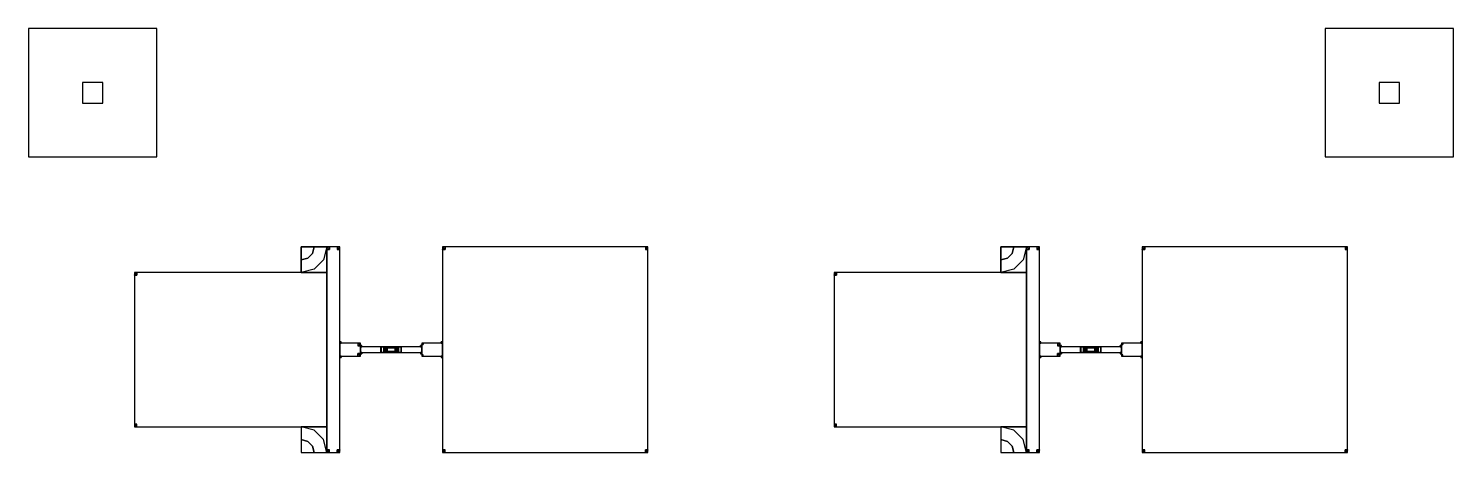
# Model space of a CAD drawing. Extents: x -50899 to 50899, y -48295 to 50898.
# Drawn here: x -2775 to 2775, y 27050 to 28700 of the extents above; entities that cross this region are included whole.
import ezdxf

# ---------------------------------------------------------------- set-up
doc = ezdxf.new("R2010")
doc.units = 0
doc.layers.add('GAP', color=1, linetype='continuous')
doc.layers.add('PIN', color=3, linetype='continuous')

# ---------------------------------------------------------------- blocks, each defined once
blk = doc.blocks.new('C1GGAP')
for points in [[(-50, 52850), (-50, 52350), (450, 52350), (450, 52850), (-50, 52850)], [(5000, 52850), (5000, 52350), (5500, 52350), (5500, 52850), (5000, 52850)], [(160, 52640), (160, 52560), (240, 52560), (240, 52640), (160, 52640)], [(5210, 52640), (5210, 52560), (5290, 52560), (5290, 52640), (5210, 52640)], [(1112.5, 51900), (1112.5, 52000), (1012.5, 52000), (1012.5, 51900), (1112.5, 51900)], [(1112.5, 52000), (1099.1, 51950), (1062.5, 51913.4), (1012.5, 51900), (1012.5, 51950), (1037.5, 51956.7), (1055.8, 51975), (1062.5, 52000), (1112.5, 52000)], [(1062.5, 52000), (1055.8, 51975), (1037.5, 51956.7), (1012.5, 51950), (1012.5, 52000), (1012.5, 52000), (1012.5, 52000), (1012.5, 52000), (1062.5, 52000)], [(1162.5, 52000), (1112.5, 52000), (1112.5, 51200), (1162.5, 51200), (1162.5, 52000)], [(1112.5, 52000), (1112.5, 51990), (1122.5, 51990), (1122.5, 52000), (1112.5, 52000)], [(1112.5, 51990), (1113.8, 51995), (1117.5, 51998.7), (1122.5, 52000), (1122.5, 51995), (1120, 51994.3), (1118.2, 51992.5), (1117.5, 51990), (1112.5, 51990)], [(1117.5, 51990), (1118.2, 51992.5), (1120, 51994.3), (1122.5, 51995), (1122.5, 51990), (1122.5, 51990), (1122.5, 51990), (1122.5, 51990), (1117.5, 51990)], [(1152.5, 52000), (1152.5, 51990), (1162.5, 51990), (1162.5, 52000), (1152.5, 52000)], [(1162.5, 51990), (1161.2, 51995), (1157.5, 51998.7), (1152.5, 52000), (1152.5, 51995), (1155, 51994.3), (1156.8, 51992.5), (1157.5, 51990), (1162.5, 51990)], [(1157.5, 51990), (1156.8, 51992.5), (1155, 51994.3), (1152.5, 51995), (1152.5, 51990), (1152.5, 51990), (1152.5, 51990), (1152.5, 51990), (1157.5, 51990)], [(1562.5, 51200), (2362.5, 51200), (2362.5, 52000), (1562.5, 52000), (1562.5, 51200)], [(1562.5, 52000), (1562.5, 51990), (1572.5, 51990), (1572.5, 52000), (1562.5, 52000)], [(1562.5, 51990), (1563.8, 51995), (1567.5, 51998.7), (1572.5, 52000), (1572.5, 51995), (1570, 51994.3), (1568.2, 51992.5), (1567.5, 51990), (1562.5, 51990)], [(1567.5, 51990), (1568.2, 51992.5), (1570, 51994.3), (1572.5, 51995), (1572.5, 51990), (1572.5, 51990), (1572.5, 51990), (1572.5, 51990), (1567.5, 51990)], [(2352.5, 52000), (2352.5, 51990), (2362.5, 51990), (2362.5, 52000), (2352.5, 52000)], [(2362.5, 51990), (2361.2, 51995), (2357.5, 51998.7), (2352.5, 52000), (2352.5, 51995), (2355, 51994.3), (2356.8, 51992.5), (2357.5, 51990), (2362.5, 51990)], [(2357.5, 51990), (2356.8, 51992.5), (2355, 51994.3), (2352.5, 51995), (2352.5, 51990), (2352.5, 51990), (2352.5, 51990), (2352.5, 51990), (2357.5, 51990)], [(3837.5, 51900), (3837.5, 52000), (3737.5, 52000), (3737.5, 51900), (3837.5, 51900)], [(3837.5, 52000), (3824.1, 51950), (3787.5, 51913.4), (3737.5, 51900), (3737.5, 51950), (3762.5, 51956.7), (3780.8, 51975), (3787.5, 52000), (3837.5, 52000)], [(3787.5, 52000), (3780.8, 51975), (3762.5, 51956.7), (3737.5, 51950), (3737.5, 52000), (3737.5, 52000), (3737.5, 52000), (3737.5, 52000), (3787.5, 52000)], [(3887.5, 52000), (3837.5, 52000), (3837.5, 51200), (3887.5, 51200), (3887.5, 52000)], [(3837.5, 52000), (3837.5, 51990), (3847.5, 51990), (3847.5, 52000), (3837.5, 52000)], [(3837.5, 51990), (3838.8, 51995), (3842.5, 51998.7), (3847.5, 52000), (3847.5, 51995), (3845, 51994.3), (3843.2, 51992.5), (3842.5, 51990), (3837.5, 51990)], [(3842.5, 51990), (3843.2, 51992.5), (3845, 51994.3), (3847.5, 51995), (3847.5, 51990), (3847.5, 51990), (3847.5, 51990), (3847.5, 51990), (3842.5, 51990)], [(3877.5, 52000), (3877.5, 51990), (3887.5, 51990), (3887.5, 52000), (3877.5, 52000)], [(3887.5, 51990), (3886.2, 51995), (3882.5, 51998.7), (3877.5, 52000), (3877.5, 51995), (3880, 51994.3), (3881.8, 51992.5), (3882.5, 51990), (3887.5, 51990)], [(3882.5, 51990), (3881.8, 51992.5), (3880, 51994.3), (3877.5, 51995), (3877.5, 51990), (3877.5, 51990), (3877.5, 51990), (3877.5, 51990), (3882.5, 51990)], [(4287.5, 51200), (5087.5, 51200), (5087.5, 52000), (4287.5, 52000), (4287.5, 51200)], [(4287.5, 52000), (4287.5, 51990), (4297.5, 51990), (4297.5, 52000), (4287.5, 52000)], [(4287.5, 51990), (4288.8, 51995), (4292.5, 51998.7), (4297.5, 52000), (4297.5, 51995), (4295, 51994.3), (4293.2, 51992.5), (4292.5, 51990), (4287.5, 51990)], [(4292.5, 51990), (4293.2, 51992.5), (4295, 51994.3), (4297.5, 51995), (4297.5, 51990), (4297.5, 51990), (4297.5, 51990), (4297.5, 51990), (4292.5, 51990)], [(5077.5, 52000), (5077.5, 51990), (5087.5, 51990), (5087.5, 52000), (5077.5, 52000)], [(5087.5, 51990), (5086.2, 51995), (5082.5, 51998.7), (5077.5, 52000), (5077.5, 51995), (5080, 51994.3), (5081.8, 51992.5), (5082.5, 51990), (5087.5, 51990)], [(5082.5, 51990), (5081.8, 51992.5), (5080, 51994.3), (5077.5, 51995), (5077.5, 51990), (5077.5, 51990), (5077.5, 51990), (5077.5, 51990), (5082.5, 51990)], [(1112.5, 51900), (362.5, 51900), (362.5, 51300), (1112.5, 51300), (1112.5, 51900)], [(362.5, 51900), (362.5, 51890), (372.5, 51890), (372.5, 51900), (362.5, 51900)], [(362.5, 51890), (363.8, 51895), (367.5, 51898.7), (372.5, 51900), (372.5, 51895), (370, 51894.3), (368.2, 51892.5), (367.5, 51890), (362.5, 51890)], [(367.5, 51890), (368.2, 51892.5), (370, 51894.3), (372.5, 51895), (372.5, 51890), (372.5, 51890), (372.5, 51890), (372.5, 51890), (367.5, 51890)], [(3837.5, 51900), (3087.5, 51900), (3087.5, 51300), (3837.5, 51300), (3837.5, 51900)], [(3087.5, 51900), (3087.5, 51890), (3097.5, 51890), (3097.5, 51900), (3087.5, 51900)], [(3087.5, 51890), (3088.8, 51895), (3092.5, 51898.7), (3097.5, 51900), (3097.5, 51895), (3095, 51894.3), (3093.2, 51892.5), (3092.5, 51890), (3087.5, 51890)], [(3092.5, 51890), (3093.2, 51892.5), (3095, 51894.3), (3097.5, 51895), (3097.5, 51890), (3097.5, 51890), (3097.5, 51890), (3097.5, 51890), (3092.5, 51890)], [(1167.5, 51625), (1167.5, 51630), (1162.5, 51630), (1162.5, 51625), (1167.5, 51625)], [(1162.5, 51630), (1163.2, 51627.5), (1165, 51625.7), (1167.5, 51625), (1167.5, 51627.5), (1166.2, 51627.8), (1165.3, 51628.8), (1165, 51630), (1162.5, 51630)], [(1243, 51625), (1162.5, 51625), (1162.5, 51575), (1243, 51575), (1243, 51625)], [(1165, 51630), (1165.3, 51628.8), (1166.2, 51627.8), (1167.5, 51627.5), (1167.5, 51630), (1167.5, 51630), (1167.5, 51630), (1167.5, 51630), (1165, 51630)], [(1233, 51625), (1233, 51615), (1243, 51615), (1243, 51625), (1233, 51625)], [(1243, 51615), (1241.7, 51620), (1238, 51623.7), (1233, 51625), (1233, 51620), (1235.5, 51619.3), (1237.3, 51617.5), (1238, 51615), (1243, 51615)], [(1238, 51615), (1237.3, 51617.5), (1235.5, 51619.3), (1233, 51620), (1233, 51615), (1233, 51615), (1233, 51615), (1233, 51615), (1238, 51615)], [(1248, 51611), (1248, 51616), (1243, 51616), (1243, 51611), (1248, 51611)], [(1243, 51616), (1243.7, 51613.5), (1245.5, 51611.7), (1248, 51611), (1248, 51613.5), (1246.8, 51613.8), (1245.8, 51614.8), (1245.5, 51616), (1243, 51616)], [(1245.5, 51616), (1245.8, 51614.8), (1246.8, 51613.8), (1248, 51613.5), (1248, 51616), (1248, 51616), (1248, 51616), (1248, 51616), (1245.5, 51616)], [(1482, 51611), (1482, 51616), (1477, 51616), (1477, 51611), (1482, 51611)], [(1482, 51616), (1481.3, 51613.5), (1479.5, 51611.7), (1477, 51611), (1477, 51613.5), (1478.2, 51613.8), (1479.2, 51614.8), (1479.5, 51616), (1482, 51616)], [(1479.5, 51616), (1479.2, 51614.8), (1478.2, 51613.8), (1477, 51613.5), (1477, 51616), (1477, 51616), (1477, 51616), (1477, 51616), (1479.5, 51616)], [(1482, 51575), (1562.5, 51575), (1562.5, 51625), (1482, 51625), (1482, 51575)], [(1482, 51625), (1482, 51620), (1487, 51620), (1487, 51625), (1482, 51625)], [(1482, 51620), (1482.7, 51622.5), (1484.5, 51624.3), (1487, 51625), (1487, 51622.5), (1485.8, 51622.2), (1484.8, 51621.2), (1484.5, 51620), (1482, 51620)], [(1484.5, 51620), (1484.8, 51621.2), (1485.8, 51622.2), (1487, 51622.5), (1487, 51620), (1487, 51620), (1487, 51620), (1487, 51620), (1484.5, 51620)], [(1562.5, 51625), (1562.5, 51630), (1557.5, 51630), (1557.5, 51625), (1562.5, 51625)], [(1562.5, 51630), (1561.8, 51627.5), (1560, 51625.7), (1557.5, 51625), (1557.5, 51627.5), (1558.8, 51627.8), (1559.7, 51628.8), (1560, 51630), (1562.5, 51630)], [(1560, 51630), (1559.7, 51628.8), (1558.8, 51627.8), (1557.5, 51627.5), (1557.5, 51630), (1557.5, 51630), (1557.5, 51630), (1557.5, 51630), (1560, 51630)], [(3892.5, 51625), (3892.5, 51630), (3887.5, 51630), (3887.5, 51625), (3892.5, 51625)], [(3887.5, 51630), (3888.2, 51627.5), (3890, 51625.7), (3892.5, 51625), (3892.5, 51627.5), (3891.2, 51627.8), (3890.3, 51628.8), (3890, 51630), (3887.5, 51630)], [(3968, 51625), (3887.5, 51625), (3887.5, 51575), (3968, 51575), (3968, 51625)], [(3890, 51630), (3890.3, 51628.8), (3891.2, 51627.8), (3892.5, 51627.5), (3892.5, 51630), (3892.5, 51630), (3892.5, 51630), (3892.5, 51630), (3890, 51630)], [(3958, 51625), (3958, 51615), (3968, 51615), (3968, 51625), (3958, 51625)], [(3968, 51615), (3966.7, 51620), (3963, 51623.7), (3958, 51625), (3958, 51620), (3960.5, 51619.3), (3962.3, 51617.5), (3963, 51615), (3968, 51615)], [(3963, 51615), (3962.3, 51617.5), (3960.5, 51619.3), (3958, 51620), (3958, 51615), (3958, 51615), (3958, 51615), (3958, 51615), (3963, 51615)], [(3973, 51611), (3973, 51616), (3968, 51616), (3968, 51611), (3973, 51611)], [(3968, 51616), (3968.7, 51613.5), (3970.5, 51611.7), (3973, 51611), (3973, 51613.5), (3971.8, 51613.8), (3970.8, 51614.8), (3970.5, 51616), (3968, 51616)], [(3970.5, 51616), (3970.8, 51614.8), (3971.8, 51613.8), (3973, 51613.5), (3973, 51616), (3973, 51616), (3973, 51616), (3973, 51616), (3970.5, 51616)], [(4207, 51611), (4207, 51616), (4202, 51616), (4202, 51611), (4207, 51611)], [(4207, 51616), (4206.3, 51613.5), (4204.5, 51611.7), (4202, 51611), (4202, 51613.5), (4203.2, 51613.8), (4204.2, 51614.8), (4204.5, 51616), (4207, 51616)], [(4204.5, 51616), (4204.2, 51614.8), (4203.2, 51613.8), (4202, 51613.5), (4202, 51616), (4202, 51616), (4202, 51616), (4202, 51616), (4204.5, 51616)], [(4207, 51575), (4287.5, 51575), (4287.5, 51625), (4207, 51625), (4207, 51575)], [(4207, 51625), (4207, 51620), (4212, 51620), (4212, 51625), (4207, 51625)], [(4207, 51620), (4207.7, 51622.5), (4209.5, 51624.3), (4212, 51625), (4212, 51622.5), (4210.8, 51622.2), (4209.8, 51621.2), (4209.5, 51620), (4207, 51620)], [(4209.5, 51620), (4209.8, 51621.2), (4210.8, 51622.2), (4212, 51622.5), (4212, 51620), (4212, 51620), (4212, 51620), (4212, 51620), (4209.5, 51620)], [(4287.5, 51625), (4287.5, 51630), (4282.5, 51630), (4282.5, 51625), (4287.5, 51625)], [(4287.5, 51630), (4286.8, 51627.5), (4285, 51625.7), (4282.5, 51625), (4282.5, 51627.5), (4283.8, 51627.8), (4284.7, 51628.8), (4285, 51630), (4287.5, 51630)], [(4285, 51630), (4284.7, 51628.8), (4283.8, 51627.8), (4282.5, 51627.5), (4282.5, 51630), (4282.5, 51630), (4282.5, 51630), (4282.5, 51630), (4285, 51630)], [(1162.5, 51575), (1162.5, 51570), (1167.5, 51570), (1167.5, 51575), (1162.5, 51575)], [(1162.5, 51570), (1163.2, 51572.5), (1165, 51574.3), (1167.5, 51575), (1167.5, 51572.5), (1166.2, 51572.2), (1165.3, 51571.2), (1165, 51570), (1162.5, 51570)], [(1165, 51570), (1165.3, 51571.2), (1166.2, 51572.2), (1167.5, 51572.5), (1167.5, 51570), (1167.5, 51570), (1167.5, 51570), (1167.5, 51570), (1165, 51570)], [(1243, 51575), (1243, 51585), (1233, 51585), (1233, 51575), (1243, 51575)], [(1243, 51585), (1241.7, 51580), (1238, 51576.3), (1233, 51575), (1233, 51580), (1235.5, 51580.7), (1237.3, 51582.5), (1238, 51585), (1243, 51585)], [(1238, 51585), (1237.3, 51582.5), (1235.5, 51580.7), (1233, 51580), (1233, 51585), (1233, 51585), (1233, 51585), (1233, 51585), (1238, 51585)], [(1343, 51611), (1243, 51611), (1243, 51589), (1343, 51589), (1343, 51611)], [(1243, 51589), (1243, 51584), (1248, 51584), (1248, 51589), (1243, 51589)], [(1243, 51584), (1243.7, 51586.5), (1245.5, 51588.3), (1248, 51589), (1248, 51586.5), (1246.8, 51586.2), (1245.8, 51585.2), (1245.5, 51584), (1243, 51584)], [(1245.5, 51584), (1245.8, 51585.2), (1246.8, 51586.2), (1248, 51586.5), (1248, 51584), (1248, 51584), (1248, 51584), (1248, 51584), (1245.5, 51584)], [(1323.3, 51611), (1323.3, 51589), (1322.7, 51589), (1322.7, 51611), (1323.3, 51611)], [(1323.3, 51611.2), (1323.3, 51611), (1401.7, 51611), (1401.7, 51611.2), (1323.3, 51611.2)], [(1323.3, 51589), (1323.3, 51588.8), (1401.7, 51588.8), (1401.7, 51589), (1323.3, 51589)], [(1338, 51607.5), (1333, 51607.5), (1333, 51592.5), (1338, 51592.5), (1338, 51607.5)], [(1343, 51602.5), (1338, 51602.5), (1338, 51597.5), (1343, 51597.5), (1343, 51602.5)], [(1346.3, 51607), (1346.3, 51606.8), (1378.6, 51606.8), (1378.6, 51607), (1346.3, 51607)], [(1346.3, 51593.2), (1346.3, 51593), (1378.6, 51593), (1378.6, 51593.2), (1346.3, 51593.2)], [(1347.1, 51606.8), (1347.1, 51593.2), (1346.3, 51593.2), (1346.3, 51606.8), (1347.1, 51606.8)], [(1358.5, 51611.2), (1358.5, 51611), (1366.5, 51611), (1366.5, 51611.2), (1358.5, 51611.2)], [(1358.5, 51611), (1360.5, 51611), (1360.5, 51611.2), (1358.5, 51611.2), (1358.5, 51611)], [(1358.5, 51607), (1358.5, 51606.8), (1366.5, 51606.8), (1366.5, 51607), (1358.5, 51607)], [(1358.5, 51607), (1360.5, 51607), (1360.5, 51606.8), (1358.5, 51606.8), (1358.5, 51607)], [(1358.5, 51593.2), (1358.5, 51593), (1366.5, 51593), (1366.5, 51593.2), (1358.5, 51593.2)], [(1358.5, 51593), (1360.5, 51593), (1360.5, 51593.2), (1358.5, 51593.2), (1358.5, 51593)], [(1358.5, 51589), (1358.5, 51588.8), (1366.5, 51588.8), (1366.5, 51589), (1358.5, 51589)], [(1358.5, 51589), (1360.5, 51589), (1360.5, 51588.8), (1358.5, 51588.8), (1358.5, 51589)], [(1360.5, 51611), (1363.5, 51609.5), (1363.5, 51609.7), (1360.5, 51611.2), (1360.5, 51611)], [(1360.5, 51607), (1363.5, 51608.5), (1363.5, 51608.3), (1360.5, 51606.8), (1360.5, 51607)], [(1360.5, 51593), (1363.5, 51591.5), (1363.5, 51591.7), (1360.5, 51593.2), (1360.5, 51593)], [(1360.5, 51589), (1363.5, 51590.5), (1363.5, 51590.3), (1360.5, 51588.8), (1360.5, 51589)], [(1363.5, 51609.5), (1364.3, 51609.5), (1364.3, 51609.7), (1363.5, 51609.7), (1363.5, 51609.5)], [(1363.5, 51608.5), (1364.3, 51608.5), (1364.3, 51608.3), (1363.5, 51608.3), (1363.5, 51608.5)], [(1363.5, 51591.5), (1364.3, 51591.5), (1364.3, 51591.7), (1363.5, 51591.7), (1363.5, 51591.5)], [(1363.5, 51590.5), (1364.3, 51590.5), (1364.3, 51590.3), (1363.5, 51590.3), (1363.5, 51590.5)], [(1364.3, 51607.8), (1364.5, 51607.8), (1364.5, 51610.2), (1364.3, 51610.2), (1364.3, 51607.8)], [(1364.3, 51589.8), (1364.5, 51589.8), (1364.5, 51592.2), (1364.3, 51592.2), (1364.3, 51589.8)], [(1364.5, 51610), (1366.5, 51611), (1366.5, 51611.2), (1364.5, 51610.2), (1364.5, 51610)], [(1364.5, 51608), (1366.5, 51607), (1366.5, 51606.8), (1364.5, 51607.8), (1364.5, 51608)], [(1364.5, 51592), (1366.5, 51593), (1366.5, 51593.2), (1364.5, 51592.2), (1364.5, 51592)], [(1364.5, 51590), (1366.5, 51589), (1366.5, 51588.8), (1364.5, 51589.8), (1364.5, 51590)], [(1377.9, 51606.8), (1377.9, 51593.2), (1378.6, 51593.2), (1378.6, 51606.8), (1377.9, 51606.8)], [(1382, 51589), (1482, 51589), (1482, 51611), (1382, 51611), (1382, 51589)], [(1382, 51597.5), (1387, 51597.5), (1387, 51602.5), (1382, 51602.5), (1382, 51597.5)], [(1387, 51592.5), (1392, 51592.5), (1392, 51607.5), (1387, 51607.5), (1387, 51592.5)], [(1401.7, 51611), (1401.7, 51589), (1402.3, 51589), (1402.3, 51611), (1401.7, 51611)], [(1477, 51589), (1477, 51584), (1482, 51584), (1482, 51589), (1477, 51589)], [(1482, 51584), (1481.3, 51586.5), (1479.5, 51588.3), (1477, 51589), (1477, 51586.5), (1478.2, 51586.2), (1479.2, 51585.2), (1479.5, 51584), (1482, 51584)], [(1479.5, 51584), (1479.2, 51585.2), (1478.2, 51586.2), (1477, 51586.5), (1477, 51584), (1477, 51584), (1477, 51584), (1477, 51584), (1479.5, 51584)], [(1487, 51575), (1487, 51580), (1482, 51580), (1482, 51575), (1487, 51575)], [(1482, 51580), (1482.7, 51577.5), (1484.5, 51575.7), (1487, 51575), (1487, 51577.5), (1485.8, 51577.8), (1484.8, 51578.8), (1484.5, 51580), (1482, 51580)], [(1484.5, 51580), (1484.8, 51578.8), (1485.8, 51577.8), (1487, 51577.5), (1487, 51580), (1487, 51580), (1487, 51580), (1487, 51580), (1484.5, 51580)], [(1557.5, 51575), (1557.5, 51570), (1562.5, 51570), (1562.5, 51575), (1557.5, 51575)], [(1562.5, 51570), (1561.8, 51572.5), (1560, 51574.3), (1557.5, 51575), (1557.5, 51572.5), (1558.8, 51572.2), (1559.7, 51571.2), (1560, 51570), (1562.5, 51570)], [(1560, 51570), (1559.7, 51571.2), (1558.8, 51572.2), (1557.5, 51572.5), (1557.5, 51570), (1557.5, 51570), (1557.5, 51570), (1557.5, 51570), (1560, 51570)], [(3887.5, 51575), (3887.5, 51570), (3892.5, 51570), (3892.5, 51575), (3887.5, 51575)], [(3887.5, 51570), (3888.2, 51572.5), (3890, 51574.3), (3892.5, 51575), (3892.5, 51572.5), (3891.2, 51572.2), (3890.3, 51571.2), (3890, 51570), (3887.5, 51570)], [(3890, 51570), (3890.3, 51571.2), (3891.2, 51572.2), (3892.5, 51572.5), (3892.5, 51570), (3892.5, 51570), (3892.5, 51570), (3892.5, 51570), (3890, 51570)], [(3968, 51575), (3968, 51585), (3958, 51585), (3958, 51575), (3968, 51575)], [(3968, 51585), (3966.7, 51580), (3963, 51576.3), (3958, 51575), (3958, 51580), (3960.5, 51580.7), (3962.3, 51582.5), (3963, 51585), (3968, 51585)], [(3963, 51585), (3962.3, 51582.5), (3960.5, 51580.7), (3958, 51580), (3958, 51585), (3958, 51585), (3958, 51585), (3958, 51585), (3963, 51585)], [(4068, 51611), (3968, 51611), (3968, 51589), (4068, 51589), (4068, 51611)], [(3968, 51589), (3968, 51584), (3973, 51584), (3973, 51589), (3968, 51589)], [(3968, 51584), (3968.7, 51586.5), (3970.5, 51588.3), (3973, 51589), (3973, 51586.5), (3971.8, 51586.2), (3970.8, 51585.2), (3970.5, 51584), (3968, 51584)], [(3970.5, 51584), (3970.8, 51585.2), (3971.8, 51586.2), (3973, 51586.5), (3973, 51584), (3973, 51584), (3973, 51584), (3973, 51584), (3970.5, 51584)], [(4048.3, 51611), (4048.3, 51589), (4047.7, 51589), (4047.7, 51611), (4048.3, 51611)], [(4048.3, 51611.2), (4048.3, 51611), (4126.7, 51611), (4126.7, 51611.2), (4048.3, 51611.2)], [(4048.3, 51589), (4048.3, 51588.8), (4126.7, 51588.8), (4126.7, 51589), (4048.3, 51589)], [(4063, 51607.5), (4058, 51607.5), (4058, 51592.5), (4063, 51592.5), (4063, 51607.5)], [(4068, 51602.5), (4063, 51602.5), (4063, 51597.5), (4068, 51597.5), (4068, 51602.5)], [(4071.3, 51607), (4071.3, 51606.8), (4103.6, 51606.8), (4103.6, 51607), (4071.3, 51607)], [(4071.3, 51593.2), (4071.3, 51593), (4103.6, 51593), (4103.6, 51593.2), (4071.3, 51593.2)], [(4072.1, 51606.8), (4072.1, 51593.2), (4071.3, 51593.2), (4071.3, 51606.8), (4072.1, 51606.8)], [(4083.5, 51611.2), (4083.5, 51611), (4091.5, 51611), (4091.5, 51611.2), (4083.5, 51611.2)], [(4083.5, 51611), (4085.5, 51611), (4085.5, 51611.2), (4083.5, 51611.2), (4083.5, 51611)], [(4083.5, 51607), (4083.5, 51606.8), (4091.5, 51606.8), (4091.5, 51607), (4083.5, 51607)], [(4083.5, 51607), (4085.5, 51607), (4085.5, 51606.8), (4083.5, 51606.8), (4083.5, 51607)], [(4083.5, 51593.2), (4083.5, 51593), (4091.5, 51593), (4091.5, 51593.2), (4083.5, 51593.2)], [(4083.5, 51593), (4085.5, 51593), (4085.5, 51593.2), (4083.5, 51593.2), (4083.5, 51593)], [(4083.5, 51589), (4083.5, 51588.8), (4091.5, 51588.8), (4091.5, 51589), (4083.5, 51589)], [(4083.5, 51589), (4085.5, 51589), (4085.5, 51588.8), (4083.5, 51588.8), (4083.5, 51589)], [(4085.5, 51611), (4088.5, 51609.5), (4088.5, 51609.7), (4085.5, 51611.2), (4085.5, 51611)], [(4085.5, 51607), (4088.5, 51608.5), (4088.5, 51608.3), (4085.5, 51606.8), (4085.5, 51607)], [(4085.5, 51593), (4088.5, 51591.5), (4088.5, 51591.7), (4085.5, 51593.2), (4085.5, 51593)], [(4085.5, 51589), (4088.5, 51590.5), (4088.5, 51590.3), (4085.5, 51588.8), (4085.5, 51589)], [(4088.5, 51609.5), (4089.3, 51609.5), (4089.3, 51609.7), (4088.5, 51609.7), (4088.5, 51609.5)], [(4088.5, 51608.5), (4089.3, 51608.5), (4089.3, 51608.3), (4088.5, 51608.3), (4088.5, 51608.5)], [(4088.5, 51591.5), (4089.3, 51591.5), (4089.3, 51591.7), (4088.5, 51591.7), (4088.5, 51591.5)], [(4088.5, 51590.5), (4089.3, 51590.5), (4089.3, 51590.3), (4088.5, 51590.3), (4088.5, 51590.5)], [(4089.3, 51607.8), (4089.5, 51607.8), (4089.5, 51610.2), (4089.3, 51610.2), (4089.3, 51607.8)], [(4089.3, 51589.8), (4089.5, 51589.8), (4089.5, 51592.2), (4089.3, 51592.2), (4089.3, 51589.8)], [(4089.5, 51610), (4091.5, 51611), (4091.5, 51611.2), (4089.5, 51610.2), (4089.5, 51610)], [(4089.5, 51608), (4091.5, 51607), (4091.5, 51606.8), (4089.5, 51607.8), (4089.5, 51608)], [(4089.5, 51592), (4091.5, 51593), (4091.5, 51593.2), (4089.5, 51592.2), (4089.5, 51592)], [(4089.5, 51590), (4091.5, 51589), (4091.5, 51588.8), (4089.5, 51589.8), (4089.5, 51590)], [(4102.9, 51606.8), (4102.9, 51593.2), (4103.6, 51593.2), (4103.6, 51606.8), (4102.9, 51606.8)], [(4107, 51589), (4207, 51589), (4207, 51611), (4107, 51611), (4107, 51589)], [(4107, 51597.5), (4112, 51597.5), (4112, 51602.5), (4107, 51602.5), (4107, 51597.5)], [(4112, 51592.5), (4117, 51592.5), (4117, 51607.5), (4112, 51607.5), (4112, 51592.5)], [(4126.7, 51611), (4126.7, 51589), (4127.3, 51589), (4127.3, 51611), (4126.7, 51611)], [(4202, 51589), (4202, 51584), (4207, 51584), (4207, 51589), (4202, 51589)], [(4207, 51584), (4206.3, 51586.5), (4204.5, 51588.3), (4202, 51589), (4202, 51586.5), (4203.2, 51586.2), (4204.2, 51585.2), (4204.5, 51584), (4207, 51584)], [(4204.5, 51584), (4204.2, 51585.2), (4203.2, 51586.2), (4202, 51586.5), (4202, 51584), (4202, 51584), (4202, 51584), (4202, 51584), (4204.5, 51584)], [(4212, 51575), (4212, 51580), (4207, 51580), (4207, 51575), (4212, 51575)], [(4207, 51580), (4207.7, 51577.5), (4209.5, 51575.7), (4212, 51575), (4212, 51577.5), (4210.8, 51577.8), (4209.8, 51578.8), (4209.5, 51580), (4207, 51580)], [(4209.5, 51580), (4209.8, 51578.8), (4210.8, 51577.8), (4212, 51577.5), (4212, 51580), (4212, 51580), (4212, 51580), (4212, 51580), (4209.5, 51580)], [(4282.5, 51575), (4282.5, 51570), (4287.5, 51570), (4287.5, 51575), (4282.5, 51575)], [(4287.5, 51570), (4286.8, 51572.5), (4285, 51574.3), (4282.5, 51575), (4282.5, 51572.5), (4283.8, 51572.2), (4284.7, 51571.2), (4285, 51570), (4287.5, 51570)], [(4285, 51570), (4284.7, 51571.2), (4283.8, 51572.2), (4282.5, 51572.5), (4282.5, 51570), (4282.5, 51570), (4282.5, 51570), (4282.5, 51570), (4285, 51570)], [(372.5, 51300), (372.5, 51310), (362.5, 51310), (362.5, 51300), (372.5, 51300)], [(362.5, 51310), (363.8, 51305), (367.5, 51301.3), (372.5, 51300), (372.5, 51305), (370, 51305.7), (368.2, 51307.5), (367.5, 51310), (362.5, 51310)], [(367.5, 51310), (368.2, 51307.5), (370, 51305.7), (372.5, 51305), (372.5, 51310), (372.5, 51310), (372.5, 51310), (372.5, 51310), (367.5, 51310)], [(1012.5, 51300), (1012.5, 51200), (1112.5, 51200), (1112.5, 51300), (1012.5, 51300)], [(1112.5, 51200), (1099.1, 51250), (1062.5, 51286.6), (1012.5, 51300), (1012.5, 51250), (1037.5, 51243.3), (1055.8, 51225), (1062.5, 51200), (1112.5, 51200)], [(3097.5, 51300), (3097.5, 51310), (3087.5, 51310), (3087.5, 51300), (3097.5, 51300)], [(3087.5, 51310), (3088.8, 51305), (3092.5, 51301.3), (3097.5, 51300), (3097.5, 51305), (3095, 51305.7), (3093.2, 51307.5), (3092.5, 51310), (3087.5, 51310)], [(3092.5, 51310), (3093.2, 51307.5), (3095, 51305.7), (3097.5, 51305), (3097.5, 51310), (3097.5, 51310), (3097.5, 51310), (3097.5, 51310), (3092.5, 51310)], [(3737.5, 51300), (3737.5, 51200), (3837.5, 51200), (3837.5, 51300), (3737.5, 51300)], [(3837.5, 51200), (3824.1, 51250), (3787.5, 51286.6), (3737.5, 51300), (3737.5, 51250), (3762.5, 51243.3), (3780.8, 51225), (3787.5, 51200), (3837.5, 51200)], [(1062.5, 51200), (1055.8, 51225), (1037.5, 51243.3), (1012.5, 51250), (1012.5, 51200), (1012.5, 51200), (1012.5, 51200), (1012.5, 51200), (1062.5, 51200)], [(3787.5, 51200), (3780.8, 51225), (3762.5, 51243.3), (3737.5, 51250), (3737.5, 51200), (3737.5, 51200), (3737.5, 51200), (3737.5, 51200), (3787.5, 51200)], [(1122.5, 51200), (1122.5, 51210), (1112.5, 51210), (1112.5, 51200), (1122.5, 51200)], [(1112.5, 51210), (1113.8, 51205), (1117.5, 51201.3), (1122.5, 51200), (1122.5, 51205), (1120, 51205.7), (1118.2, 51207.5), (1117.5, 51210), (1112.5, 51210)], [(1117.5, 51210), (1118.2, 51207.5), (1120, 51205.7), (1122.5, 51205), (1122.5, 51210), (1122.5, 51210), (1122.5, 51210), (1122.5, 51210), (1117.5, 51210)], [(1162.5, 51200), (1162.5, 51210), (1152.5, 51210), (1152.5, 51200), (1162.5, 51200)], [(1162.5, 51210), (1161.2, 51205), (1157.5, 51201.3), (1152.5, 51200), (1152.5, 51205), (1155, 51205.7), (1156.8, 51207.5), (1157.5, 51210), (1162.5, 51210)], [(1157.5, 51210), (1156.8, 51207.5), (1155, 51205.7), (1152.5, 51205), (1152.5, 51210), (1152.5, 51210), (1152.5, 51210), (1152.5, 51210), (1157.5, 51210)], [(1572.5, 51200), (1572.5, 51210), (1562.5, 51210), (1562.5, 51200), (1572.5, 51200)], [(1562.5, 51210), (1563.8, 51205), (1567.5, 51201.3), (1572.5, 51200), (1572.5, 51205), (1570, 51205.7), (1568.2, 51207.5), (1567.5, 51210), (1562.5, 51210)], [(1567.5, 51210), (1568.2, 51207.5), (1570, 51205.7), (1572.5, 51205), (1572.5, 51210), (1572.5, 51210), (1572.5, 51210), (1572.5, 51210), (1567.5, 51210)], [(2362.5, 51200), (2362.5, 51210), (2352.5, 51210), (2352.5, 51200), (2362.5, 51200)], [(2362.5, 51210), (2361.2, 51205), (2357.5, 51201.3), (2352.5, 51200), (2352.5, 51205), (2355, 51205.7), (2356.8, 51207.5), (2357.5, 51210), (2362.5, 51210)], [(2357.5, 51210), (2356.8, 51207.5), (2355, 51205.7), (2352.5, 51205), (2352.5, 51210), (2352.5, 51210), (2352.5, 51210), (2352.5, 51210), (2357.5, 51210)], [(3847.5, 51200), (3847.5, 51210), (3837.5, 51210), (3837.5, 51200), (3847.5, 51200)], [(3837.5, 51210), (3838.8, 51205), (3842.5, 51201.3), (3847.5, 51200), (3847.5, 51205), (3845, 51205.7), (3843.2, 51207.5), (3842.5, 51210), (3837.5, 51210)], [(3842.5, 51210), (3843.2, 51207.5), (3845, 51205.7), (3847.5, 51205), (3847.5, 51210), (3847.5, 51210), (3847.5, 51210), (3847.5, 51210), (3842.5, 51210)], [(3887.5, 51200), (3887.5, 51210), (3877.5, 51210), (3877.5, 51200), (3887.5, 51200)], [(3887.5, 51210), (3886.2, 51205), (3882.5, 51201.3), (3877.5, 51200), (3877.5, 51205), (3880, 51205.7), (3881.8, 51207.5), (3882.5, 51210), (3887.5, 51210)], [(3882.5, 51210), (3881.8, 51207.5), (3880, 51205.7), (3877.5, 51205), (3877.5, 51210), (3877.5, 51210), (3877.5, 51210), (3877.5, 51210), (3882.5, 51210)], [(4297.5, 51200), (4297.5, 51210), (4287.5, 51210), (4287.5, 51200), (4297.5, 51200)], [(4287.5, 51210), (4288.8, 51205), (4292.5, 51201.3), (4297.5, 51200), (4297.5, 51205), (4295, 51205.7), (4293.2, 51207.5), (4292.5, 51210), (4287.5, 51210)], [(4292.5, 51210), (4293.2, 51207.5), (4295, 51205.7), (4297.5, 51205), (4297.5, 51210), (4297.5, 51210), (4297.5, 51210), (4297.5, 51210), (4292.5, 51210)], [(5087.5, 51200), (5087.5, 51210), (5077.5, 51210), (5077.5, 51200), (5087.5, 51200)], [(5087.5, 51210), (5086.2, 51205), (5082.5, 51201.3), (5077.5, 51200), (5077.5, 51205), (5080, 51205.7), (5081.8, 51207.5), (5082.5, 51210), (5087.5, 51210)], [(5082.5, 51210), (5081.8, 51207.5), (5080, 51205.7), (5077.5, 51205), (5077.5, 51210), (5077.5, 51210), (5077.5, 51210), (5077.5, 51210), (5082.5, 51210)]]:
    blk.add_lwpolyline(points)
blk = doc.blocks.new('C1GPIN')
for points in [[(1062.5, 52000), (1055.8, 51975), (1037.5, 51956.7), (1012.5, 51950), (1012.5, 51950), (1037.5, 51956.7), (1055.8, 51975), (1062.5, 52000), (1062.5, 52000)], [(1062.5, 52000), (1055.8, 51975), (1037.5, 51956.7), (1012.5, 51950), (1012.5, 51950), (1037.5, 51956.7), (1055.8, 51975), (1062.5, 52000), (1062.5, 52000)], [(1117.5, 51990), (1118.2, 51992.5), (1120, 51994.3), (1122.5, 51995), (1122.5, 51995), (1120, 51994.3), (1118.2, 51992.5), (1117.5, 51990), (1117.5, 51990)], [(1117.5, 51990), (1118.2, 51992.5), (1120, 51994.3), (1122.5, 51995), (1122.5, 51995), (1120, 51994.3), (1118.2, 51992.5), (1117.5, 51990), (1117.5, 51990)], [(1157.5, 51990), (1156.8, 51992.5), (1155, 51994.3), (1152.5, 51995), (1152.5, 51995), (1155, 51994.3), (1156.8, 51992.5), (1157.5, 51990), (1157.5, 51990)], [(1157.5, 51990), (1156.8, 51992.5), (1155, 51994.3), (1152.5, 51995), (1152.5, 51995), (1155, 51994.3), (1156.8, 51992.5), (1157.5, 51990), (1157.5, 51990)], [(1567.5, 51990), (1568.2, 51992.5), (1570, 51994.3), (1572.5, 51995), (1572.5, 51995), (1570, 51994.3), (1568.2, 51992.5), (1567.5, 51990), (1567.5, 51990)], [(1567.5, 51990), (1568.2, 51992.5), (1570, 51994.3), (1572.5, 51995), (1572.5, 51995), (1570, 51994.3), (1568.2, 51992.5), (1567.5, 51990), (1567.5, 51990)], [(2357.5, 51990), (2356.8, 51992.5), (2355, 51994.3), (2352.5, 51995), (2352.5, 51995), (2355, 51994.3), (2356.8, 51992.5), (2357.5, 51990), (2357.5, 51990)], [(2357.5, 51990), (2356.8, 51992.5), (2355, 51994.3), (2352.5, 51995), (2352.5, 51995), (2355, 51994.3), (2356.8, 51992.5), (2357.5, 51990), (2357.5, 51990)], [(3787.5, 52000), (3780.8, 51975), (3762.5, 51956.7), (3737.5, 51950), (3737.5, 51950), (3762.5, 51956.7), (3780.8, 51975), (3787.5, 52000), (3787.5, 52000)], [(3787.5, 52000), (3780.8, 51975), (3762.5, 51956.7), (3737.5, 51950), (3737.5, 51950), (3762.5, 51956.7), (3780.8, 51975), (3787.5, 52000), (3787.5, 52000)], [(3842.5, 51990), (3843.2, 51992.5), (3845, 51994.3), (3847.5, 51995), (3847.5, 51995), (3845, 51994.3), (3843.2, 51992.5), (3842.5, 51990), (3842.5, 51990)], [(3842.5, 51990), (3843.2, 51992.5), (3845, 51994.3), (3847.5, 51995), (3847.5, 51995), (3845, 51994.3), (3843.2, 51992.5), (3842.5, 51990), (3842.5, 51990)], [(3882.5, 51990), (3881.8, 51992.5), (3880, 51994.3), (3877.5, 51995), (3877.5, 51995), (3880, 51994.3), (3881.8, 51992.5), (3882.5, 51990), (3882.5, 51990)], [(3882.5, 51990), (3881.8, 51992.5), (3880, 51994.3), (3877.5, 51995), (3877.5, 51995), (3880, 51994.3), (3881.8, 51992.5), (3882.5, 51990), (3882.5, 51990)], [(4292.5, 51990), (4293.2, 51992.5), (4295, 51994.3), (4297.5, 51995), (4297.5, 51995), (4295, 51994.3), (4293.2, 51992.5), (4292.5, 51990), (4292.5, 51990)], [(4292.5, 51990), (4293.2, 51992.5), (4295, 51994.3), (4297.5, 51995), (4297.5, 51995), (4295, 51994.3), (4293.2, 51992.5), (4292.5, 51990), (4292.5, 51990)], [(5082.5, 51990), (5081.8, 51992.5), (5080, 51994.3), (5077.5, 51995), (5077.5, 51995), (5080, 51994.3), (5081.8, 51992.5), (5082.5, 51990), (5082.5, 51990)], [(5082.5, 51990), (5081.8, 51992.5), (5080, 51994.3), (5077.5, 51995), (5077.5, 51995), (5080, 51994.3), (5081.8, 51992.5), (5082.5, 51990), (5082.5, 51990)], [(367.5, 51890), (368.2, 51892.5), (370, 51894.3), (372.5, 51895), (372.5, 51895), (370, 51894.3), (368.2, 51892.5), (367.5, 51890), (367.5, 51890)], [(367.5, 51890), (368.2, 51892.5), (370, 51894.3), (372.5, 51895), (372.5, 51895), (370, 51894.3), (368.2, 51892.5), (367.5, 51890), (367.5, 51890)], [(3092.5, 51890), (3093.2, 51892.5), (3095, 51894.3), (3097.5, 51895), (3097.5, 51895), (3095, 51894.3), (3093.2, 51892.5), (3092.5, 51890), (3092.5, 51890)], [(3092.5, 51890), (3093.2, 51892.5), (3095, 51894.3), (3097.5, 51895), (3097.5, 51895), (3095, 51894.3), (3093.2, 51892.5), (3092.5, 51890), (3092.5, 51890)], [(1165, 51630), (1165.3, 51628.8), (1166.2, 51627.8), (1167.5, 51627.5), (1167.5, 51627.5), (1166.2, 51627.8), (1165.3, 51628.8), (1165, 51630), (1165, 51630)], [(1165, 51630), (1165.3, 51628.8), (1166.2, 51627.8), (1167.5, 51627.5), (1167.5, 51627.5), (1166.2, 51627.8), (1165.3, 51628.8), (1165, 51630), (1165, 51630)], [(1238, 51615), (1237.3, 51617.5), (1235.5, 51619.3), (1233, 51620), (1233, 51620), (1235.5, 51619.3), (1237.3, 51617.5), (1238, 51615), (1238, 51615)], [(1238, 51615), (1237.3, 51617.5), (1235.5, 51619.3), (1233, 51620), (1233, 51620), (1235.5, 51619.3), (1237.3, 51617.5), (1238, 51615), (1238, 51615)], [(1245.5, 51616), (1245.8, 51614.8), (1246.8, 51613.8), (1248, 51613.5), (1248, 51613.5), (1246.8, 51613.8), (1245.8, 51614.8), (1245.5, 51616), (1245.5, 51616)], [(1245.5, 51616), (1245.8, 51614.8), (1246.8, 51613.8), (1248, 51613.5), (1248, 51613.5), (1246.8, 51613.8), (1245.8, 51614.8), (1245.5, 51616), (1245.5, 51616)], [(1479.5, 51616), (1479.2, 51614.8), (1478.2, 51613.8), (1477, 51613.5), (1477, 51613.5), (1478.2, 51613.8), (1479.2, 51614.8), (1479.5, 51616), (1479.5, 51616)], [(1479.5, 51616), (1479.2, 51614.8), (1478.2, 51613.8), (1477, 51613.5), (1477, 51613.5), (1478.2, 51613.8), (1479.2, 51614.8), (1479.5, 51616), (1479.5, 51616)], [(1484.5, 51620), (1484.8, 51621.2), (1485.8, 51622.2), (1487, 51622.5), (1487, 51622.5), (1485.8, 51622.2), (1484.8, 51621.2), (1484.5, 51620), (1484.5, 51620)], [(1484.5, 51620), (1484.8, 51621.2), (1485.8, 51622.2), (1487, 51622.5), (1487, 51622.5), (1485.8, 51622.2), (1484.8, 51621.2), (1484.5, 51620), (1484.5, 51620)], [(1560, 51630), (1559.7, 51628.8), (1558.8, 51627.8), (1557.5, 51627.5), (1557.5, 51627.5), (1558.8, 51627.8), (1559.7, 51628.8), (1560, 51630), (1560, 51630)], [(1560, 51630), (1559.7, 51628.8), (1558.8, 51627.8), (1557.5, 51627.5), (1557.5, 51627.5), (1558.8, 51627.8), (1559.7, 51628.8), (1560, 51630), (1560, 51630)], [(3890, 51630), (3890.3, 51628.8), (3891.2, 51627.8), (3892.5, 51627.5), (3892.5, 51627.5), (3891.2, 51627.8), (3890.3, 51628.8), (3890, 51630), (3890, 51630)], [(3890, 51630), (3890.3, 51628.8), (3891.2, 51627.8), (3892.5, 51627.5), (3892.5, 51627.5), (3891.2, 51627.8), (3890.3, 51628.8), (3890, 51630), (3890, 51630)], [(3963, 51615), (3962.3, 51617.5), (3960.5, 51619.3), (3958, 51620), (3958, 51620), (3960.5, 51619.3), (3962.3, 51617.5), (3963, 51615), (3963, 51615)], [(3963, 51615), (3962.3, 51617.5), (3960.5, 51619.3), (3958, 51620), (3958, 51620), (3960.5, 51619.3), (3962.3, 51617.5), (3963, 51615), (3963, 51615)], [(3970.5, 51616), (3970.8, 51614.8), (3971.8, 51613.8), (3973, 51613.5), (3973, 51613.5), (3971.8, 51613.8), (3970.8, 51614.8), (3970.5, 51616), (3970.5, 51616)], [(3970.5, 51616), (3970.8, 51614.8), (3971.8, 51613.8), (3973, 51613.5), (3973, 51613.5), (3971.8, 51613.8), (3970.8, 51614.8), (3970.5, 51616), (3970.5, 51616)], [(4204.5, 51616), (4204.2, 51614.8), (4203.2, 51613.8), (4202, 51613.5), (4202, 51613.5), (4203.2, 51613.8), (4204.2, 51614.8), (4204.5, 51616), (4204.5, 51616)], [(4204.5, 51616), (4204.2, 51614.8), (4203.2, 51613.8), (4202, 51613.5), (4202, 51613.5), (4203.2, 51613.8), (4204.2, 51614.8), (4204.5, 51616), (4204.5, 51616)], [(4209.5, 51620), (4209.8, 51621.2), (4210.8, 51622.2), (4212, 51622.5), (4212, 51622.5), (4210.8, 51622.2), (4209.8, 51621.2), (4209.5, 51620), (4209.5, 51620)], [(4209.5, 51620), (4209.8, 51621.2), (4210.8, 51622.2), (4212, 51622.5), (4212, 51622.5), (4210.8, 51622.2), (4209.8, 51621.2), (4209.5, 51620), (4209.5, 51620)], [(4285, 51630), (4284.7, 51628.8), (4283.8, 51627.8), (4282.5, 51627.5), (4282.5, 51627.5), (4283.8, 51627.8), (4284.7, 51628.8), (4285, 51630), (4285, 51630)], [(4285, 51630), (4284.7, 51628.8), (4283.8, 51627.8), (4282.5, 51627.5), (4282.5, 51627.5), (4283.8, 51627.8), (4284.7, 51628.8), (4285, 51630), (4285, 51630)], [(1165, 51570), (1165.3, 51571.2), (1166.2, 51572.2), (1167.5, 51572.5), (1167.5, 51572.5), (1166.2, 51572.2), (1165.3, 51571.2), (1165, 51570), (1165, 51570)], [(1165, 51570), (1165.3, 51571.2), (1166.2, 51572.2), (1167.5, 51572.5), (1167.5, 51572.5), (1166.2, 51572.2), (1165.3, 51571.2), (1165, 51570), (1165, 51570)], [(1238, 51585), (1237.3, 51582.5), (1235.5, 51580.7), (1233, 51580), (1233, 51580), (1235.5, 51580.7), (1237.3, 51582.5), (1238, 51585), (1238, 51585)], [(1238, 51585), (1237.3, 51582.5), (1235.5, 51580.7), (1233, 51580), (1233, 51580), (1235.5, 51580.7), (1237.3, 51582.5), (1238, 51585), (1238, 51585)], [(1245.5, 51584), (1245.8, 51585.2), (1246.8, 51586.2), (1248, 51586.5), (1248, 51586.5), (1246.8, 51586.2), (1245.8, 51585.2), (1245.5, 51584), (1245.5, 51584)], [(1245.5, 51584), (1245.8, 51585.2), (1246.8, 51586.2), (1248, 51586.5), (1248, 51586.5), (1246.8, 51586.2), (1245.8, 51585.2), (1245.5, 51584), (1245.5, 51584)], [(1346.3, 51611), (1346.3, 51589), (1323.3, 51589), (1323.3, 51611), (1346.3, 51611)], [(1346.3, 51611), (1346.3, 51607), (1378.7, 51607), (1378.7, 51611), (1346.3, 51611)], [(1346.3, 51593), (1346.3, 51589), (1378.7, 51589), (1378.7, 51593), (1346.3, 51593)], [(1358.5, 51611), (1358.5, 51607), (1366.5, 51607), (1366.5, 51611), (1358.5, 51611)], [(1358.5, 51607), (1360.5, 51607), (1360.5, 51611), (1358.5, 51611), (1358.5, 51607)], [(1358.5, 51593), (1358.5, 51589), (1366.5, 51589), (1366.5, 51593), (1358.5, 51593)], [(1358.5, 51589), (1360.5, 51589), (1360.5, 51593), (1358.5, 51593), (1358.5, 51589)], [(1360.5, 51609), (1363.5, 51609), (1363.5, 51609.5), (1360.5, 51611), (1360.5, 51609)], [(1360.5, 51609), (1363.5, 51609), (1363.5, 51608.5), (1360.5, 51607), (1360.5, 51609)], [(1360.5, 51591), (1363.5, 51591), (1363.5, 51591.5), (1360.5, 51593), (1360.5, 51591)], [(1360.5, 51591), (1363.5, 51591), (1363.5, 51590.5), (1360.5, 51589), (1360.5, 51591)], [(1363.5, 51608.5), (1364.3, 51608.5), (1364.3, 51609.5), (1363.5, 51609.5), (1363.5, 51608.5)], [(1363.5, 51590.5), (1364.3, 51590.5), (1364.3, 51591.5), (1363.5, 51591.5), (1363.5, 51590.5)], [(1364.5, 51609), (1366.5, 51609), (1366.5, 51611), (1364.5, 51610), (1364.5, 51609)], [(1364.5, 51609), (1366.5, 51609), (1366.5, 51607), (1364.5, 51608), (1364.5, 51609)], [(1364.5, 51591), (1366.5, 51591), (1366.5, 51593), (1364.5, 51592), (1364.5, 51591)], [(1364.5, 51591), (1366.5, 51591), (1366.5, 51589), (1364.5, 51590), (1364.5, 51591)], [(1378.7, 51611), (1378.7, 51589), (1401.7, 51589), (1401.7, 51611), (1378.7, 51611)], [(1479.5, 51584), (1479.2, 51585.2), (1478.2, 51586.2), (1477, 51586.5), (1477, 51586.5), (1478.2, 51586.2), (1479.2, 51585.2), (1479.5, 51584), (1479.5, 51584)], [(1479.5, 51584), (1479.2, 51585.2), (1478.2, 51586.2), (1477, 51586.5), (1477, 51586.5), (1478.2, 51586.2), (1479.2, 51585.2), (1479.5, 51584), (1479.5, 51584)], [(1484.5, 51580), (1484.8, 51578.8), (1485.8, 51577.8), (1487, 51577.5), (1487, 51577.5), (1485.8, 51577.8), (1484.8, 51578.8), (1484.5, 51580), (1484.5, 51580)], [(1484.5, 51580), (1484.8, 51578.8), (1485.8, 51577.8), (1487, 51577.5), (1487, 51577.5), (1485.8, 51577.8), (1484.8, 51578.8), (1484.5, 51580), (1484.5, 51580)], [(1560, 51570), (1559.7, 51571.2), (1558.8, 51572.2), (1557.5, 51572.5), (1557.5, 51572.5), (1558.8, 51572.2), (1559.7, 51571.2), (1560, 51570), (1560, 51570)], [(1560, 51570), (1559.7, 51571.2), (1558.8, 51572.2), (1557.5, 51572.5), (1557.5, 51572.5), (1558.8, 51572.2), (1559.7, 51571.2), (1560, 51570), (1560, 51570)], [(3890, 51570), (3890.3, 51571.2), (3891.2, 51572.2), (3892.5, 51572.5), (3892.5, 51572.5), (3891.2, 51572.2), (3890.3, 51571.2), (3890, 51570), (3890, 51570)], [(3890, 51570), (3890.3, 51571.2), (3891.2, 51572.2), (3892.5, 51572.5), (3892.5, 51572.5), (3891.2, 51572.2), (3890.3, 51571.2), (3890, 51570), (3890, 51570)], [(3963, 51585), (3962.3, 51582.5), (3960.5, 51580.7), (3958, 51580), (3958, 51580), (3960.5, 51580.7), (3962.3, 51582.5), (3963, 51585), (3963, 51585)], [(3963, 51585), (3962.3, 51582.5), (3960.5, 51580.7), (3958, 51580), (3958, 51580), (3960.5, 51580.7), (3962.3, 51582.5), (3963, 51585), (3963, 51585)], [(3970.5, 51584), (3970.8, 51585.2), (3971.8, 51586.2), (3973, 51586.5), (3973, 51586.5), (3971.8, 51586.2), (3970.8, 51585.2), (3970.5, 51584), (3970.5, 51584)], [(3970.5, 51584), (3970.8, 51585.2), (3971.8, 51586.2), (3973, 51586.5), (3973, 51586.5), (3971.8, 51586.2), (3970.8, 51585.2), (3970.5, 51584), (3970.5, 51584)], [(4071.3, 51611), (4071.3, 51589), (4048.3, 51589), (4048.3, 51611), (4071.3, 51611)], [(4071.3, 51611), (4071.3, 51607), (4103.7, 51607), (4103.7, 51611), (4071.3, 51611)], [(4071.3, 51593), (4071.3, 51589), (4103.7, 51589), (4103.7, 51593), (4071.3, 51593)], [(4083.5, 51611), (4083.5, 51607), (4091.5, 51607), (4091.5, 51611), (4083.5, 51611)], [(4083.5, 51607), (4085.5, 51607), (4085.5, 51611), (4083.5, 51611), (4083.5, 51607)], [(4083.5, 51593), (4083.5, 51589), (4091.5, 51589), (4091.5, 51593), (4083.5, 51593)], [(4083.5, 51589), (4085.5, 51589), (4085.5, 51593), (4083.5, 51593), (4083.5, 51589)], [(4085.5, 51609), (4088.5, 51609), (4088.5, 51609.5), (4085.5, 51611), (4085.5, 51609)], [(4085.5, 51609), (4088.5, 51609), (4088.5, 51608.5), (4085.5, 51607), (4085.5, 51609)], [(4085.5, 51591), (4088.5, 51591), (4088.5, 51591.5), (4085.5, 51593), (4085.5, 51591)], [(4085.5, 51591), (4088.5, 51591), (4088.5, 51590.5), (4085.5, 51589), (4085.5, 51591)], [(4088.5, 51608.5), (4089.3, 51608.5), (4089.3, 51609.5), (4088.5, 51609.5), (4088.5, 51608.5)], [(4088.5, 51590.5), (4089.3, 51590.5), (4089.3, 51591.5), (4088.5, 51591.5), (4088.5, 51590.5)], [(4089.5, 51609), (4091.5, 51609), (4091.5, 51611), (4089.5, 51610), (4089.5, 51609)], [(4089.5, 51609), (4091.5, 51609), (4091.5, 51607), (4089.5, 51608), (4089.5, 51609)], [(4089.5, 51591), (4091.5, 51591), (4091.5, 51593), (4089.5, 51592), (4089.5, 51591)], [(4089.5, 51591), (4091.5, 51591), (4091.5, 51589), (4089.5, 51590), (4089.5, 51591)], [(4103.7, 51611), (4103.7, 51589), (4126.7, 51589), (4126.7, 51611), (4103.7, 51611)], [(4204.5, 51584), (4204.2, 51585.2), (4203.2, 51586.2), (4202, 51586.5), (4202, 51586.5), (4203.2, 51586.2), (4204.2, 51585.2), (4204.5, 51584), (4204.5, 51584)], [(4204.5, 51584), (4204.2, 51585.2), (4203.2, 51586.2), (4202, 51586.5), (4202, 51586.5), (4203.2, 51586.2), (4204.2, 51585.2), (4204.5, 51584), (4204.5, 51584)], [(4209.5, 51580), (4209.8, 51578.8), (4210.8, 51577.8), (4212, 51577.5), (4212, 51577.5), (4210.8, 51577.8), (4209.8, 51578.8), (4209.5, 51580), (4209.5, 51580)], [(4209.5, 51580), (4209.8, 51578.8), (4210.8, 51577.8), (4212, 51577.5), (4212, 51577.5), (4210.8, 51577.8), (4209.8, 51578.8), (4209.5, 51580), (4209.5, 51580)], [(4285, 51570), (4284.7, 51571.2), (4283.8, 51572.2), (4282.5, 51572.5), (4282.5, 51572.5), (4283.8, 51572.2), (4284.7, 51571.2), (4285, 51570), (4285, 51570)], [(4285, 51570), (4284.7, 51571.2), (4283.8, 51572.2), (4282.5, 51572.5), (4282.5, 51572.5), (4283.8, 51572.2), (4284.7, 51571.2), (4285, 51570), (4285, 51570)], [(367.5, 51310), (368.2, 51307.5), (370, 51305.7), (372.5, 51305), (372.5, 51305), (370, 51305.7), (368.2, 51307.5), (367.5, 51310), (367.5, 51310)], [(367.5, 51310), (368.2, 51307.5), (370, 51305.7), (372.5, 51305), (372.5, 51305), (370, 51305.7), (368.2, 51307.5), (367.5, 51310), (367.5, 51310)], [(3092.5, 51310), (3093.2, 51307.5), (3095, 51305.7), (3097.5, 51305), (3097.5, 51305), (3095, 51305.7), (3093.2, 51307.5), (3092.5, 51310), (3092.5, 51310)], [(3092.5, 51310), (3093.2, 51307.5), (3095, 51305.7), (3097.5, 51305), (3097.5, 51305), (3095, 51305.7), (3093.2, 51307.5), (3092.5, 51310), (3092.5, 51310)], [(1062.5, 51200), (1055.8, 51225), (1037.5, 51243.3), (1012.5, 51250), (1012.5, 51250), (1037.5, 51243.3), (1055.8, 51225), (1062.5, 51200), (1062.5, 51200)], [(1062.5, 51200), (1055.8, 51225), (1037.5, 51243.3), (1012.5, 51250), (1012.5, 51250), (1037.5, 51243.3), (1055.8, 51225), (1062.5, 51200), (1062.5, 51200)], [(3787.5, 51200), (3780.8, 51225), (3762.5, 51243.3), (3737.5, 51250), (3737.5, 51250), (3762.5, 51243.3), (3780.8, 51225), (3787.5, 51200), (3787.5, 51200)], [(3787.5, 51200), (3780.8, 51225), (3762.5, 51243.3), (3737.5, 51250), (3737.5, 51250), (3762.5, 51243.3), (3780.8, 51225), (3787.5, 51200), (3787.5, 51200)], [(1117.5, 51210), (1118.2, 51207.5), (1120, 51205.7), (1122.5, 51205), (1122.5, 51205), (1120, 51205.7), (1118.2, 51207.5), (1117.5, 51210), (1117.5, 51210)], [(1117.5, 51210), (1118.2, 51207.5), (1120, 51205.7), (1122.5, 51205), (1122.5, 51205), (1120, 51205.7), (1118.2, 51207.5), (1117.5, 51210), (1117.5, 51210)], [(1157.5, 51210), (1156.8, 51207.5), (1155, 51205.7), (1152.5, 51205), (1152.5, 51205), (1155, 51205.7), (1156.8, 51207.5), (1157.5, 51210), (1157.5, 51210)], [(1157.5, 51210), (1156.8, 51207.5), (1155, 51205.7), (1152.5, 51205), (1152.5, 51205), (1155, 51205.7), (1156.8, 51207.5), (1157.5, 51210), (1157.5, 51210)], [(1567.5, 51210), (1568.2, 51207.5), (1570, 51205.7), (1572.5, 51205), (1572.5, 51205), (1570, 51205.7), (1568.2, 51207.5), (1567.5, 51210), (1567.5, 51210)], [(1567.5, 51210), (1568.2, 51207.5), (1570, 51205.7), (1572.5, 51205), (1572.5, 51205), (1570, 51205.7), (1568.2, 51207.5), (1567.5, 51210), (1567.5, 51210)], [(2357.5, 51210), (2356.8, 51207.5), (2355, 51205.7), (2352.5, 51205), (2352.5, 51205), (2355, 51205.7), (2356.8, 51207.5), (2357.5, 51210), (2357.5, 51210)], [(2357.5, 51210), (2356.8, 51207.5), (2355, 51205.7), (2352.5, 51205), (2352.5, 51205), (2355, 51205.7), (2356.8, 51207.5), (2357.5, 51210), (2357.5, 51210)], [(3842.5, 51210), (3843.2, 51207.5), (3845, 51205.7), (3847.5, 51205), (3847.5, 51205), (3845, 51205.7), (3843.2, 51207.5), (3842.5, 51210), (3842.5, 51210)], [(3842.5, 51210), (3843.2, 51207.5), (3845, 51205.7), (3847.5, 51205), (3847.5, 51205), (3845, 51205.7), (3843.2, 51207.5), (3842.5, 51210), (3842.5, 51210)], [(3882.5, 51210), (3881.8, 51207.5), (3880, 51205.7), (3877.5, 51205), (3877.5, 51205), (3880, 51205.7), (3881.8, 51207.5), (3882.5, 51210), (3882.5, 51210)], [(3882.5, 51210), (3881.8, 51207.5), (3880, 51205.7), (3877.5, 51205), (3877.5, 51205), (3880, 51205.7), (3881.8, 51207.5), (3882.5, 51210), (3882.5, 51210)], [(4292.5, 51210), (4293.2, 51207.5), (4295, 51205.7), (4297.5, 51205), (4297.5, 51205), (4295, 51205.7), (4293.2, 51207.5), (4292.5, 51210), (4292.5, 51210)], [(4292.5, 51210), (4293.2, 51207.5), (4295, 51205.7), (4297.5, 51205), (4297.5, 51205), (4295, 51205.7), (4293.2, 51207.5), (4292.5, 51210), (4292.5, 51210)], [(5082.5, 51210), (5081.8, 51207.5), (5080, 51205.7), (5077.5, 51205), (5077.5, 51205), (5080, 51205.7), (5081.8, 51207.5), (5082.5, 51210), (5082.5, 51210)], [(5082.5, 51210), (5081.8, 51207.5), (5080, 51205.7), (5077.5, 51205), (5077.5, 51205), (5080, 51205.7), (5081.8, 51207.5), (5082.5, 51210), (5082.5, 51210)]]:
    blk.add_lwpolyline(points)

msp = doc.modelspace()

# ---------------------------------------------------------------- block references
at = {"layer": 'GAP'}
msp.add_blockref('C1GGAP', (-2725, -24150), dxfattribs=at)
at = {"layer": 'PIN'}
msp.add_blockref('C1GPIN', (-2725, -24150), dxfattribs=at)

doc.saveas('drawing.dxf')
